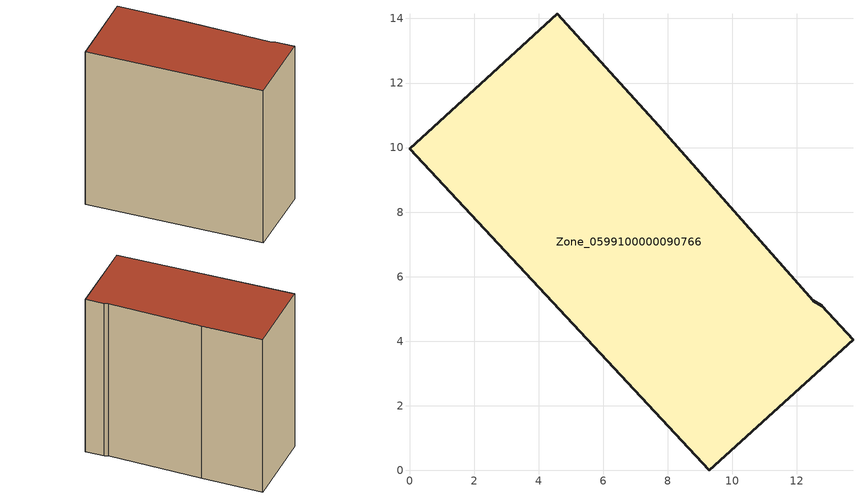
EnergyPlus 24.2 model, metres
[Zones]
Zone_0599100000090766
 floor ground (C_G): 12.77,5.11 13.74,4.04 9.29,0 0,9.96 4.57,14.15 7.72,10.68 12.51,5.25 z2.99
 wall outside (C_F): 9.29,0 13.74,4.04 12.77,5.11 12.51,5.25 7.72,10.68 4.57,14.15 0,9.96 9.29,0 z2.99:16.18
 roof outside (C_R): 13.74,4.04 12.77,5.11 12.51,5.25 7.72,10.68 4.57,14.15 0,9.96 9.29,0 z16.18
[BUILDING]
Pand.0599100000090766: North Axis=0; Terrain=City; Loads Convergence Tolerance Value=0.04; Temperature Convergence Tolerance Value=0.4; Solar Distribution=FullExterior; Maximum Number of Warmup Days=25; Minimum Number of Warmup Days=1
[Site:Location]
Rotterdam.The.Hague.AP_ZH_NLD Design_Conditions: Latitude=51.96; Longitude=4.45; Time Zone=1; Elevation=-4.5
[SITE:GROUNDTEMPERATURE:BUILDINGSURFACE]
18, 18, 18, 18, 18, 18, 18, 18, 18, 18, 18, 18
[MATERIAL] Thermal Absorptance=0.9; Solar Absorptance=0.7; Visible Absorptance=0.7
Name | Roughness | Thickness | Conductivity | Density | Specific Heat
G.TI.1946 | MediumSmooth | 0.15 | 1 | 540 | 1210
F.TI.1946 | Rough | 0.3 | 0.857143 | 1920 | 840
R.TI.1946 | MediumRough | 0.2 | 0.1 | 1500 | 1000
[CONSTRUCTION]
C_G: G.TI.1946
C_F: F.TI.1946
C_R: R.TI.1946
[ZONE]
Zone_0599100000090766: Type=1; Multiplier=1; Ceiling Height=Autocalculate; Volume=Autocalculate; Floor Area=autocalculate; Part of Total Floor Area=Yes
[ZONEINFILTRATION:DESIGNFLOWRATE]
Infil_Zone_0599100000090766: Zone or ZoneList or Space or SpaceList=Zone_0599100000090766; Schedule=AlwaysOn; Design Flow Rate Calculation Method=Flow/Area; Flow Rate per Floor Area=0.003; Constant Term Coefficient=1; Temperature Term Coefficient=0; Velocity Term Coefficient=0; Velocity Squared Term Coefficient=0
[HVACTEMPLATE:ZONE:IDEALLOADSAIRSYSTEM]
Zone_0599100000090766: Maximum Heating Supply Air Temperature=50; Minimum Cooling Supply Air Temperature=13; Maximum Heating Supply Air Humidity Ratio=0.0156; Minimum Cooling Supply Air Humidity Ratio=0.0077; Heating Limit=NoLimit; Cooling Limit=NoLimit; Dehumidification Control Type=ConstantSensibleHeatRatio; Cooling Sensible Heat Ratio=0.7; Dehumidification Setpoint=60; Humidification Control Type=None; Humidification Setpoint=30; Outdoor Air Method=None; Outdoor Air Flow Rate per Person=0.00944; Outdoor Air Flow Rate per Zone Floor Area=0; Outdoor Air Flow Rate per Zone=0; Demand Controlled Ventilation Type=None; Outdoor Air Economizer Type=NoEconomizer; Heat Recovery Type=None; Sensible Heat Recovery Effectiveness=0.7; Latent Heat Recovery Effectiveness=0.65
[ZONECONTROL:THERMOSTAT]
ThermostatControl_Zone_0599100000090766: Zone or ZoneList=Zone_0599100000090766; Control Type Schedule=DualSetpointControlType; Control 1=Thermostat_Zone_0599100000090766; Temperature Difference Between Cutout And Setpoint=0
[THERMOSTATSETPOINT:DUALSETPOINT]
Thermostat_Zone_0599100000090766: Heating Setpoint Temperature Schedule=HeatingSetpoint_Zone_0599100000090766; Cooling Setpoint Temperature Schedule=CoolingSetpoint_Zone_0599100000090766
[SCHEDULE:COMPACT]
HeatingSetpoint_Zone_0599100000090766: Through: 12/31, For: AllDays, Until: 24:00, 21
CoolingSetpoint_Zone_0599100000090766: Through: 12/31, For: AllDays, Until: 24:00, 24
DualSetpointControlType: Through: 12/31, For: AllDays, Until: 24:00, 4
AlwaysOn: Through: 12/31, For: AllDays, Until: 24:00, 1
